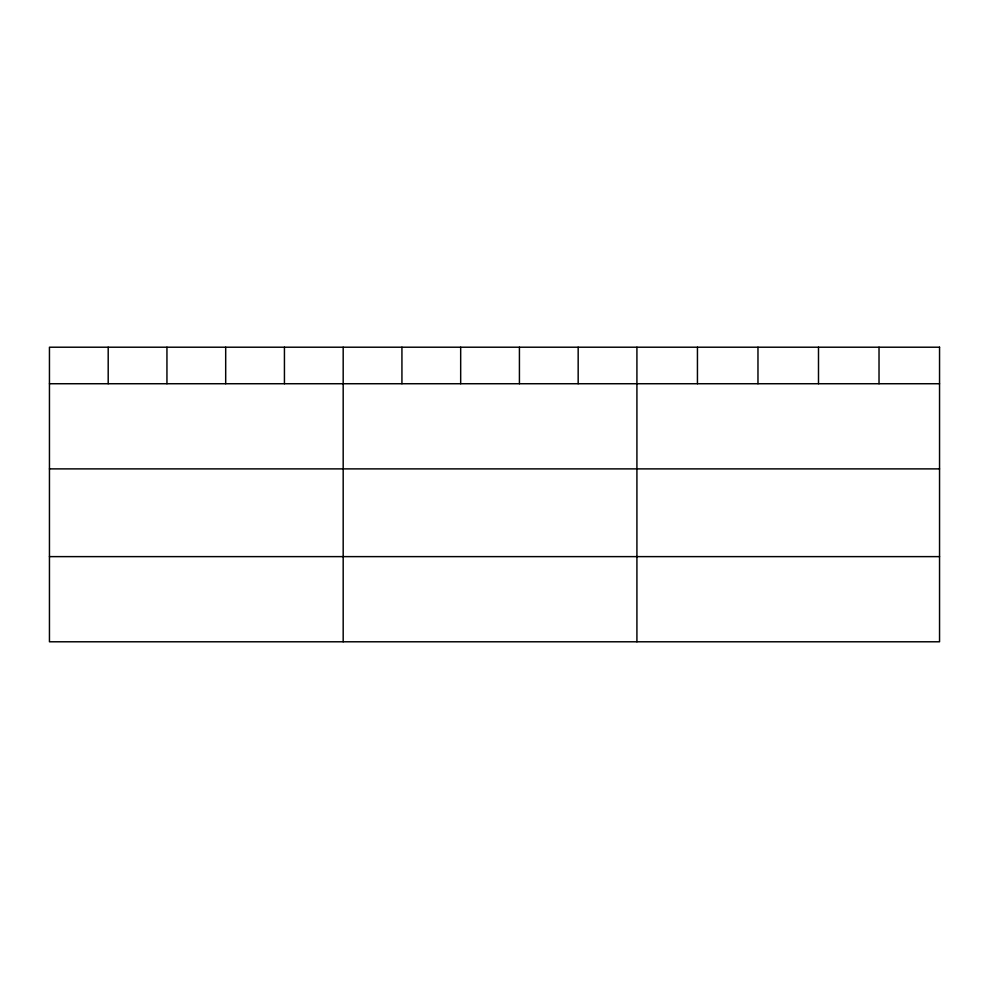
<?xml version="1.0" encoding="UTF-8"?>
<svg xmlns="http://www.w3.org/2000/svg" width="989" height="989" viewBox="0 0 989 989"><rect width="100%" height="100%" fill="white"/><g stroke="black" fill="none" stroke-linecap="round" stroke-linejoin="round"><path stroke-width="1.48" d="M49.45 383.732L939.55 383.732M49.45 468.885L939.55 468.885M49.45 556.622L939.55 556.622M879.023 347.213L879.023 383.732M818.496 347.213L818.496 383.732M757.97 347.213L757.97 383.732M697.443 347.213L697.443 383.732M636.916 347.213L636.916 641.787M578.169 347.213L578.169 383.732M519.423 347.213L519.423 383.732M460.676 347.213L460.676 383.732M401.93 347.213L401.93 383.732M343.183 347.213L343.183 641.787M284.436 347.213L284.436 383.732M225.69 347.213L225.69 383.732M166.943 347.213L166.943 383.732M108.197 347.213L108.197 383.732M939.55 347.213L49.45 347.213L49.45 641.787L939.55 641.787L939.55 347.213"/></g></svg>
